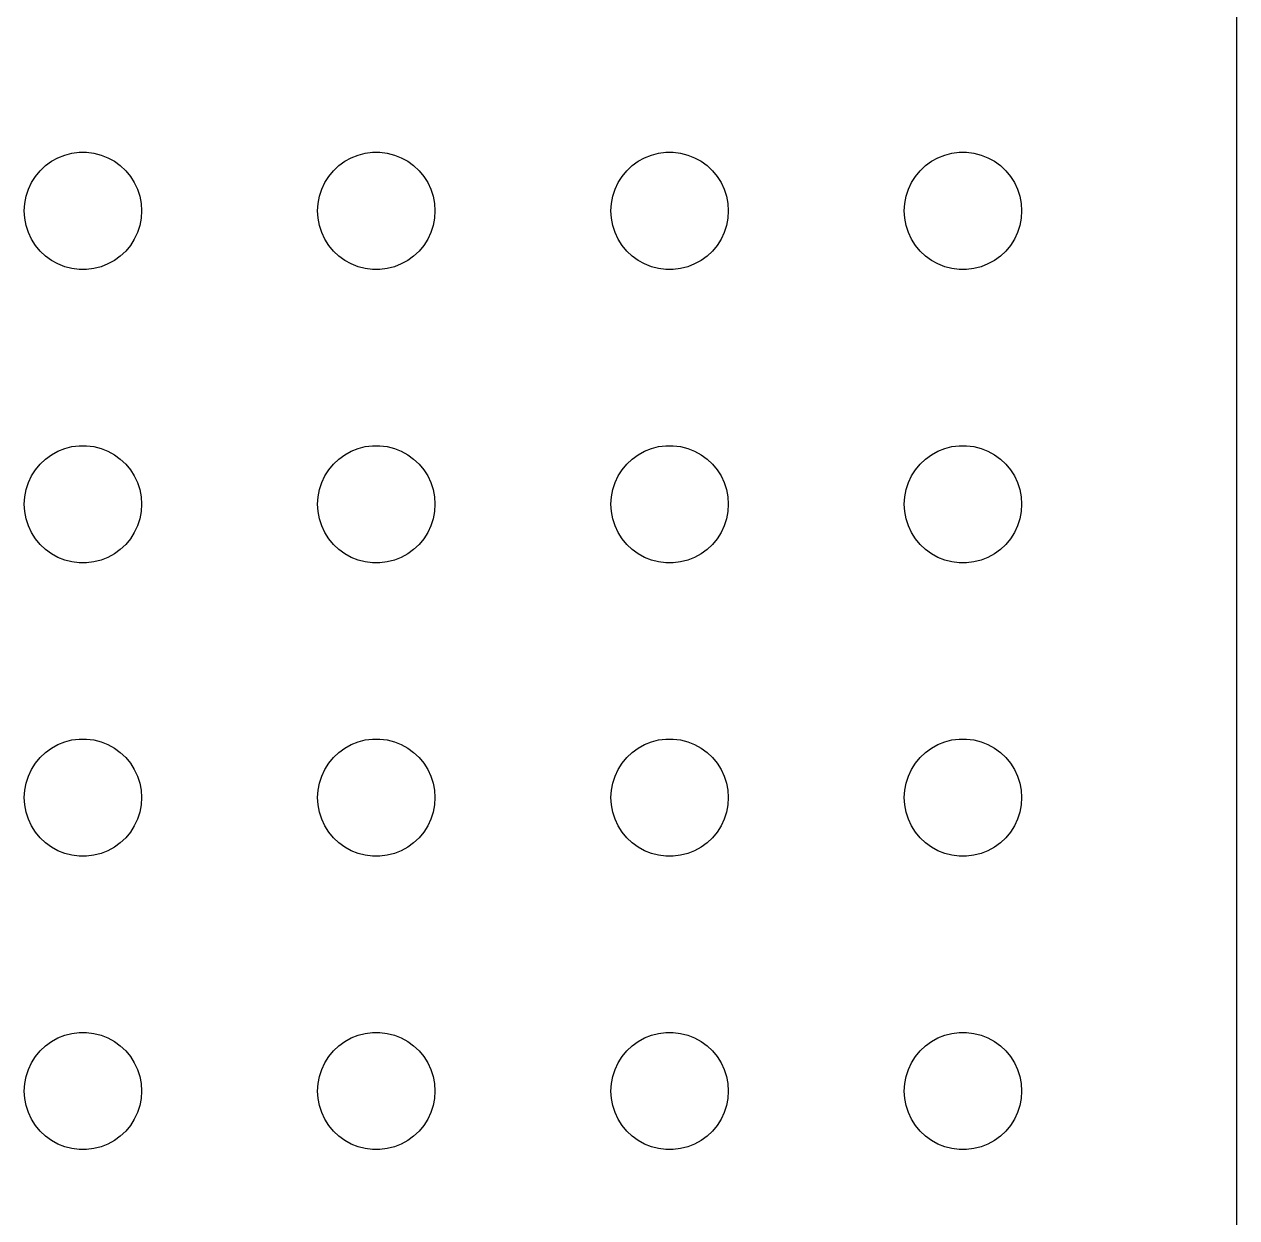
# Model space of a CAD drawing. Header units: metres. Extents: x -120 to 120, y -119 to 119.
# Drawn here: x 88.5 to 119.5, y 26.76 to 57.27 of the extents above; entities that cross this region are included whole.
import ezdxf

# ---------------------------------------------------------------- set-up
doc = ezdxf.new("R2010")
doc.units = ezdxf.units.M

msp = doc.modelspace()

# ---------------------------------------------------------------- linework, layer by layer
for p, q in [((119.5, -114.5), (119.5, 114.5)), ((89.5365, 53.9266), (89.7189, 53.9734)), ((89.7189, 53.9734), (89.9058, 53.997)), ((89.9058, 53.997), (90.0942, 53.997)), ((90.0942, 53.997), (90.2811, 53.9734)), ((90.2811, 53.9734), (90.4635, 53.9266)), ((97.0365, 53.9266), (97.2189, 53.9734)), ((97.2189, 53.9734), (97.4058, 53.997)), ((97.4058, 53.997), (97.5942, 53.997)), ((97.5942, 53.997), (97.7811, 53.9734)), ((97.7811, 53.9734), (97.9635, 53.9266)), ((104.536, 53.9266), (104.719, 53.9734)), ((104.719, 53.9734), (104.906, 53.997)), ((104.906, 53.997), (105.094, 53.997)), ((105.094, 53.997), (105.281, 53.9734)), ((105.281, 53.9734), (105.464, 53.9266)), ((112.036, 53.9266), (112.219, 53.9734)), ((112.219, 53.9734), (112.406, 53.997)), ((112.406, 53.997), (112.594, 53.997)), ((112.594, 53.997), (112.781, 53.9734)), ((112.781, 53.9734), (112.964, 53.9266)), ((88.9065, 53.5268), (89.0439, 53.6558)), ((89.0439, 53.6558), (89.1963, 53.7665)), ((89.1963, 53.7665), (89.3613, 53.8572)), ((89.3613, 53.8572), (89.5365, 53.9266)), ((90.4635, 53.9266), (90.6387, 53.8572)), ((90.6387, 53.8572), (90.8037, 53.7665)), ((90.8037, 53.7665), (90.9561, 53.6558)), ((90.9561, 53.6558), (91.0934, 53.5268)), ((96.4065, 53.5268), (96.5439, 53.6558)), ((96.5439, 53.6558), (96.6963, 53.7665)), ((96.6963, 53.7665), (96.8613, 53.8572)), ((96.8613, 53.8572), (97.0365, 53.9266)), ((97.9635, 53.9266), (98.1387, 53.8572)), ((98.1387, 53.8572), (98.3037, 53.7665)), ((98.3037, 53.7665), (98.4561, 53.6558)), ((98.4561, 53.6558), (98.5934, 53.5268)), ((103.907, 53.5268), (104.044, 53.6558)), ((104.044, 53.6558), (104.196, 53.7665)), ((104.196, 53.7665), (104.361, 53.8572)), ((104.361, 53.8572), (104.536, 53.9266)), ((105.464, 53.9266), (105.639, 53.8572)), ((105.639, 53.8572), (105.804, 53.7665)), ((105.804, 53.7665), (105.956, 53.6558)), ((105.956, 53.6558), (106.093, 53.5268)), ((111.407, 53.5268), (111.544, 53.6558)), ((111.544, 53.6558), (111.696, 53.7665)), ((111.696, 53.7665), (111.861, 53.8572)), ((111.861, 53.8572), (112.036, 53.9266)), ((112.964, 53.9266), (113.139, 53.8572)), ((113.139, 53.8572), (113.304, 53.7665)), ((113.304, 53.7665), (113.456, 53.6558)), ((113.456, 53.6558), (113.593, 53.5268)), ((88.6855, 53.2226), (88.7865, 53.3817)), ((88.7865, 53.3817), (88.9065, 53.5268)), ((91.0934, 53.5268), (91.2135, 53.3817)), ((91.2135, 53.3817), (91.3145, 53.2226)), ((96.1855, 53.2226), (96.2865, 53.3817)), ((96.2865, 53.3817), (96.4065, 53.5268)), ((98.5934, 53.5268), (98.7135, 53.3817)), ((98.7135, 53.3817), (98.8145, 53.2226)), ((103.686, 53.2226), (103.786, 53.3817)), ((103.786, 53.3817), (103.907, 53.5268)), ((106.093, 53.5268), (106.214, 53.3817)), ((106.214, 53.3817), (106.314, 53.2226)), ((111.186, 53.2226), (111.286, 53.3817)), ((111.286, 53.3817), (111.407, 53.5268)), ((113.593, 53.5268), (113.714, 53.3817)), ((113.714, 53.3817), (113.814, 53.2226)), ((88.5471, 52.873), (88.6053, 53.0522)), ((88.6053, 53.0522), (88.6855, 53.2226)), ((91.3145, 53.2226), (91.3947, 53.0522)), ((91.3947, 53.0522), (91.4529, 52.873)), ((96.0471, 52.873), (96.1053, 53.0522)), ((96.1053, 53.0522), (96.1855, 53.2226)), ((98.8145, 53.2226), (98.8947, 53.0522)), ((98.8947, 53.0522), (98.9529, 52.873)), ((103.547, 52.873), (103.605, 53.0522)), ((103.605, 53.0522), (103.686, 53.2226)), ((106.314, 53.2226), (106.395, 53.0522)), ((106.395, 53.0522), (106.453, 52.873)), ((111.047, 52.873), (111.105, 53.0522)), ((111.105, 53.0522), (111.186, 53.2226)), ((113.814, 53.2226), (113.895, 53.0522)), ((113.895, 53.0522), (113.953, 52.873)), ((88.5118, 52.688), (88.5471, 52.873)), ((91.4529, 52.873), (91.4882, 52.688)), ((96.0118, 52.688), (96.0471, 52.873)), ((98.9529, 52.873), (98.9882, 52.688)), ((103.512, 52.688), (103.547, 52.873)), ((106.453, 52.873), (106.488, 52.688)), ((111.012, 52.688), (111.047, 52.873)), ((113.953, 52.873), (113.988, 52.688)), ((88.5, 52.5), (88.5118, 52.688)), ((88.5118, 52.312), (88.5, 52.5)), ((91.4882, 52.688), (91.5, 52.5)), ((91.5, 52.5), (91.4882, 52.312)), ((96, 52.5), (96.0118, 52.688)), ((96.0118, 52.312), (96, 52.5)), ((98.9882, 52.688), (99, 52.5)), ((99, 52.5), (98.9882, 52.312)), ((103.5, 52.5), (103.512, 52.688)), ((103.512, 52.312), (103.5, 52.5)), ((106.488, 52.688), (106.5, 52.5)), ((106.5, 52.5), (106.488, 52.312)), ((111, 52.5), (111.012, 52.688)), ((111.012, 52.312), (111, 52.5)), ((113.988, 52.688), (114, 52.5)), ((114, 52.5), (113.988, 52.312)), ((88.5471, 52.127), (88.5118, 52.312)), ((88.6053, 51.9478), (88.5471, 52.127)), ((91.4529, 52.127), (91.3947, 51.9478)), ((91.4882, 52.312), (91.4529, 52.127)), ((96.0471, 52.127), (96.0118, 52.312)), ((96.1053, 51.9478), (96.0471, 52.127)), ((98.9529, 52.127), (98.8947, 51.9478)), ((98.9882, 52.312), (98.9529, 52.127)), ((103.547, 52.127), (103.512, 52.312)), ((103.605, 51.9478), (103.547, 52.127)), ((106.453, 52.127), (106.395, 51.9478)), ((106.488, 52.312), (106.453, 52.127)), ((111.047, 52.127), (111.012, 52.312)), ((111.105, 51.9478), (111.047, 52.127)), ((113.953, 52.127), (113.895, 51.9478)), ((113.988, 52.312), (113.953, 52.127)), ((88.6855, 51.7774), (88.6053, 51.9478)), ((88.7865, 51.6183), (88.6855, 51.7774)), ((91.3145, 51.7774), (91.2135, 51.6183)), ((91.3947, 51.9478), (91.3145, 51.7774)), ((96.1855, 51.7774), (96.1053, 51.9478)), ((96.2865, 51.6183), (96.1855, 51.7774)), ((98.8145, 51.7774), (98.7135, 51.6183)), ((98.8947, 51.9478), (98.8145, 51.7774)), ((103.686, 51.7774), (103.605, 51.9478)), ((103.786, 51.6183), (103.686, 51.7774)), ((106.314, 51.7774), (106.214, 51.6183)), ((106.395, 51.9478), (106.314, 51.7774)), ((111.186, 51.7774), (111.105, 51.9478)), ((111.286, 51.6183), (111.186, 51.7774)), ((113.814, 51.7774), (113.714, 51.6183)), ((113.895, 51.9478), (113.814, 51.7774)), ((88.9065, 51.4732), (88.7865, 51.6183)), ((89.0439, 51.3442), (88.9065, 51.4732)), ((91.0934, 51.4732), (90.9561, 51.3442)), ((91.2135, 51.6183), (91.0934, 51.4732)), ((96.4065, 51.4732), (96.2865, 51.6183)), ((96.5439, 51.3442), (96.4065, 51.4732)), ((98.5934, 51.4732), (98.4561, 51.3442)), ((98.7135, 51.6183), (98.5934, 51.4732)), ((103.907, 51.4732), (103.786, 51.6183)), ((104.044, 51.3442), (103.907, 51.4732)), ((106.093, 51.4732), (105.956, 51.3442)), ((106.214, 51.6183), (106.093, 51.4732)), ((111.407, 51.4732), (111.286, 51.6183)), ((111.544, 51.3442), (111.407, 51.4732)), ((113.593, 51.4732), (113.456, 51.3442)), ((113.714, 51.6183), (113.593, 51.4732)), ((89.1963, 51.2335), (89.0439, 51.3442)), ((89.3613, 51.1428), (89.1963, 51.2335)), ((90.8037, 51.2335), (90.6387, 51.1428)), ((90.9561, 51.3442), (90.8037, 51.2335)), ((96.6963, 51.2335), (96.5439, 51.3442)), ((96.8613, 51.1428), (96.6963, 51.2335)), ((98.3037, 51.2335), (98.1387, 51.1428)), ((98.4561, 51.3442), (98.3037, 51.2335)), ((104.196, 51.2335), (104.044, 51.3442)), ((104.361, 51.1428), (104.196, 51.2335)), ((105.804, 51.2335), (105.639, 51.1428)), ((105.956, 51.3442), (105.804, 51.2335)), ((111.696, 51.2335), (111.544, 51.3442)), ((111.861, 51.1428), (111.696, 51.2335)), ((113.304, 51.2335), (113.139, 51.1428)), ((113.456, 51.3442), (113.304, 51.2335)), ((89.5365, 51.0734), (89.3613, 51.1428)), ((89.7189, 51.0266), (89.5365, 51.0734)), ((89.9058, 51.003), (89.7189, 51.0266)), ((90.0942, 51.003), (89.9058, 51.003)), ((90.2811, 51.0266), (90.0942, 51.003)), ((90.4635, 51.0734), (90.2811, 51.0266)), ((90.6387, 51.1428), (90.4635, 51.0734)), ((97.0365, 51.0734), (96.8613, 51.1428)), ((97.2189, 51.0266), (97.0365, 51.0734)), ((97.4058, 51.003), (97.2189, 51.0266)), ((97.5942, 51.003), (97.4058, 51.003)), ((97.7811, 51.0266), (97.5942, 51.003)), ((97.9635, 51.0734), (97.7811, 51.0266)), ((98.1387, 51.1428), (97.9635, 51.0734)), ((104.536, 51.0734), (104.361, 51.1428)), ((104.719, 51.0266), (104.536, 51.0734)), ((104.906, 51.003), (104.719, 51.0266)), ((105.094, 51.003), (104.906, 51.003)), ((105.281, 51.0266), (105.094, 51.003)), ((105.464, 51.0734), (105.281, 51.0266)), ((105.639, 51.1428), (105.464, 51.0734)), ((112.036, 51.0734), (111.861, 51.1428)), ((112.219, 51.0266), (112.036, 51.0734)), ((112.406, 51.003), (112.219, 51.0266)), ((112.594, 51.003), (112.406, 51.003)), ((112.781, 51.0266), (112.594, 51.003)), ((112.964, 51.0734), (112.781, 51.0266)), ((113.139, 51.1428), (112.964, 51.0734)), ((89.0439, 46.1558), (89.1963, 46.2665)), ((89.1963, 46.2665), (89.3613, 46.3572)), ((89.3613, 46.3572), (89.5365, 46.4266)), ((89.5365, 46.4266), (89.7189, 46.4734)), ((89.7189, 46.4734), (89.9058, 46.497)), ((89.9058, 46.497), (90.0942, 46.497)), ((90.0942, 46.497), (90.2811, 46.4734)), ((90.2811, 46.4734), (90.4635, 46.4266)), ((90.4635, 46.4266), (90.6387, 46.3572)), ((90.6387, 46.3572), (90.8037, 46.2665)), ((90.8037, 46.2665), (90.9561, 46.1558)), ((96.5439, 46.1558), (96.6963, 46.2665)), ((96.6963, 46.2665), (96.8613, 46.3572)), ((96.8613, 46.3572), (97.0365, 46.4266)), ((97.0365, 46.4266), (97.2189, 46.4734)), ((97.2189, 46.4734), (97.4058, 46.497)), ((97.4058, 46.497), (97.5942, 46.497)), ((97.5942, 46.497), (97.7811, 46.4734)), ((97.7811, 46.4734), (97.9635, 46.4266)), ((97.9635, 46.4266), (98.1387, 46.3572)), ((98.1387, 46.3572), (98.3037, 46.2665)), ((98.3037, 46.2665), (98.4561, 46.1558)), ((104.044, 46.1558), (104.196, 46.2665)), ((104.196, 46.2665), (104.361, 46.3572)), ((104.361, 46.3572), (104.536, 46.4266)), ((104.536, 46.4266), (104.719, 46.4734)), ((104.719, 46.4734), (104.906, 46.497)), ((104.906, 46.497), (105.094, 46.497)), ((105.094, 46.497), (105.281, 46.4734)), ((105.281, 46.4734), (105.464, 46.4266)), ((105.464, 46.4266), (105.639, 46.3572)), ((105.639, 46.3572), (105.804, 46.2665)), ((105.804, 46.2665), (105.956, 46.1558)), ((111.544, 46.1558), (111.696, 46.2665)), ((111.696, 46.2665), (111.861, 46.3572)), ((111.861, 46.3572), (112.036, 46.4266)), ((112.036, 46.4266), (112.219, 46.4734)), ((112.219, 46.4734), (112.406, 46.497)), ((112.406, 46.497), (112.594, 46.497)), ((112.594, 46.497), (112.781, 46.4734)), ((112.781, 46.4734), (112.964, 46.4266)), ((112.964, 46.4266), (113.139, 46.3572)), ((113.139, 46.3572), (113.304, 46.2665)), ((113.304, 46.2665), (113.456, 46.1558)), ((88.6855, 45.7226), (88.7865, 45.8817)), ((88.7865, 45.8817), (88.9065, 46.0268)), ((88.9065, 46.0268), (89.0439, 46.1558)), ((90.9561, 46.1558), (91.0934, 46.0268)), ((91.0934, 46.0268), (91.2135, 45.8817)), ((91.2135, 45.8817), (91.3145, 45.7226)), ((96.1855, 45.7226), (96.2865, 45.8817)), ((96.2865, 45.8817), (96.4065, 46.0268)), ((96.4065, 46.0268), (96.5439, 46.1558)), ((98.4561, 46.1558), (98.5934, 46.0268)), ((98.5934, 46.0268), (98.7135, 45.8817)), ((98.7135, 45.8817), (98.8145, 45.7226)), ((103.686, 45.7226), (103.786, 45.8817)), ((103.786, 45.8817), (103.907, 46.0268)), ((103.907, 46.0268), (104.044, 46.1558)), ((105.956, 46.1558), (106.093, 46.0268)), ((106.093, 46.0268), (106.214, 45.8817)), ((106.214, 45.8817), (106.314, 45.7226)), ((111.186, 45.7226), (111.286, 45.8817)), ((111.286, 45.8817), (111.407, 46.0268)), ((111.407, 46.0268), (111.544, 46.1558)), ((113.456, 46.1558), (113.593, 46.0268)), ((113.593, 46.0268), (113.714, 45.8817)), ((113.714, 45.8817), (113.814, 45.7226)), ((88.6053, 45.5522), (88.6855, 45.7226)), ((91.3145, 45.7226), (91.3947, 45.5522)), ((96.1053, 45.5522), (96.1855, 45.7226)), ((98.8145, 45.7226), (98.8947, 45.5522)), ((103.605, 45.5522), (103.686, 45.7226)), ((106.314, 45.7226), (106.395, 45.5522)), ((111.105, 45.5522), (111.186, 45.7226)), ((113.814, 45.7226), (113.895, 45.5522)), ((88.5118, 45.188), (88.5471, 45.373)), ((88.5471, 45.373), (88.6053, 45.5522)), ((91.3947, 45.5522), (91.4529, 45.373)), ((91.4529, 45.373), (91.4882, 45.188)), ((96.0118, 45.188), (96.0471, 45.373)), ((96.0471, 45.373), (96.1053, 45.5522)), ((98.8947, 45.5522), (98.9529, 45.373)), ((98.9529, 45.373), (98.9882, 45.188)), ((103.512, 45.188), (103.547, 45.373)), ((103.547, 45.373), (103.605, 45.5522)), ((106.395, 45.5522), (106.453, 45.373)), ((106.453, 45.373), (106.488, 45.188)), ((111.012, 45.188), (111.047, 45.373)), ((111.047, 45.373), (111.105, 45.5522)), ((113.895, 45.5522), (113.953, 45.373)), ((113.953, 45.373), (113.988, 45.188)), ((88.5, 45), (88.5118, 45.188)), ((88.5118, 44.812), (88.5, 45)), ((91.4882, 45.188), (91.5, 45)), ((91.5, 45), (91.4882, 44.812)), ((96, 45), (96.0118, 45.188)), ((96.0118, 44.812), (96, 45)), ((98.9882, 45.188), (99, 45)), ((99, 45), (98.9882, 44.812)), ((103.5, 45), (103.512, 45.188)), ((103.512, 44.812), (103.5, 45)), ((106.488, 45.188), (106.5, 45)), ((106.5, 45), (106.488, 44.812)), ((111, 45), (111.012, 45.188)), ((111.012, 44.812), (111, 45)), ((113.988, 45.188), (114, 45)), ((114, 45), (113.988, 44.812)), ((88.5471, 44.627), (88.5118, 44.812)), ((91.4882, 44.812), (91.4529, 44.627)), ((96.0471, 44.627), (96.0118, 44.812)), ((98.9882, 44.812), (98.9529, 44.627)), ((103.547, 44.627), (103.512, 44.812)), ((106.488, 44.812), (106.453, 44.627)), ((111.047, 44.627), (111.012, 44.812)), ((113.988, 44.812), (113.953, 44.627)), ((88.6053, 44.4478), (88.5471, 44.627)), ((88.6855, 44.2774), (88.6053, 44.4478)), ((91.3947, 44.4478), (91.3145, 44.2774)), ((91.4529, 44.627), (91.3947, 44.4478)), ((96.1053, 44.4478), (96.0471, 44.627)), ((96.1855, 44.2774), (96.1053, 44.4478)), ((98.8947, 44.4478), (98.8145, 44.2774)), ((98.9529, 44.627), (98.8947, 44.4478)), ((103.605, 44.4478), (103.547, 44.627)), ((103.686, 44.2774), (103.605, 44.4478)), ((106.395, 44.4478), (106.314, 44.2774)), ((106.453, 44.627), (106.395, 44.4478)), ((111.105, 44.4478), (111.047, 44.627)), ((111.186, 44.2774), (111.105, 44.4478)), ((113.895, 44.4478), (113.814, 44.2774)), ((113.953, 44.627), (113.895, 44.4478)), ((88.7865, 44.1183), (88.6855, 44.2774)), ((88.9065, 43.9732), (88.7865, 44.1183)), ((91.2135, 44.1183), (91.0934, 43.9732)), ((91.3145, 44.2774), (91.2135, 44.1183)), ((96.2865, 44.1183), (96.1855, 44.2774)), ((96.4065, 43.9732), (96.2865, 44.1183)), ((98.7135, 44.1183), (98.5934, 43.9732)), ((98.8145, 44.2774), (98.7135, 44.1183)), ((103.786, 44.1183), (103.686, 44.2774)), ((103.907, 43.9732), (103.786, 44.1183)), ((106.214, 44.1183), (106.093, 43.9732)), ((106.314, 44.2774), (106.214, 44.1183)), ((111.286, 44.1183), (111.186, 44.2774)), ((111.407, 43.9732), (111.286, 44.1183)), ((113.714, 44.1183), (113.593, 43.9732)), ((113.814, 44.2774), (113.714, 44.1183)), ((89.0439, 43.8442), (88.9065, 43.9732)), ((89.1963, 43.7335), (89.0439, 43.8442)), ((89.3613, 43.6428), (89.1963, 43.7335)), ((90.8037, 43.7335), (90.6387, 43.6428)), ((90.9561, 43.8442), (90.8037, 43.7335)), ((91.0934, 43.9732), (90.9561, 43.8442)), ((96.5439, 43.8442), (96.4065, 43.9732)), ((96.6963, 43.7335), (96.5439, 43.8442)), ((96.8613, 43.6428), (96.6963, 43.7335)), ((98.3037, 43.7335), (98.1387, 43.6428)), ((98.4561, 43.8442), (98.3037, 43.7335)), ((98.5934, 43.9732), (98.4561, 43.8442)), ((104.044, 43.8442), (103.907, 43.9732)), ((104.196, 43.7335), (104.044, 43.8442)), ((104.361, 43.6428), (104.196, 43.7335)), ((105.804, 43.7335), (105.639, 43.6428)), ((105.956, 43.8442), (105.804, 43.7335)), ((106.093, 43.9732), (105.956, 43.8442)), ((111.544, 43.8442), (111.407, 43.9732)), ((111.696, 43.7335), (111.544, 43.8442)), ((111.861, 43.6428), (111.696, 43.7335)), ((113.304, 43.7335), (113.139, 43.6428)), ((113.456, 43.8442), (113.304, 43.7335)), ((113.593, 43.9732), (113.456, 43.8442)), ((89.5365, 43.5734), (89.3613, 43.6428)), ((89.7189, 43.5266), (89.5365, 43.5734)), ((89.9058, 43.503), (89.7189, 43.5266)), ((90.0942, 43.503), (89.9058, 43.503)), ((90.2811, 43.5266), (90.0942, 43.503)), ((90.4635, 43.5734), (90.2811, 43.5266)), ((90.6387, 43.6428), (90.4635, 43.5734)), ((97.0365, 43.5734), (96.8613, 43.6428)), ((97.2189, 43.5266), (97.0365, 43.5734)), ((97.4058, 43.503), (97.2189, 43.5266)), ((97.5942, 43.503), (97.4058, 43.503)), ((97.7811, 43.5266), (97.5942, 43.503)), ((97.9635, 43.5734), (97.7811, 43.5266)), ((98.1387, 43.6428), (97.9635, 43.5734)), ((104.536, 43.5734), (104.361, 43.6428)), ((104.719, 43.5266), (104.536, 43.5734)), ((104.906, 43.503), (104.719, 43.5266)), ((105.094, 43.503), (104.906, 43.503)), ((105.281, 43.5266), (105.094, 43.503)), ((105.464, 43.5734), (105.281, 43.5266)), ((105.639, 43.6428), (105.464, 43.5734)), ((112.036, 43.5734), (111.861, 43.6428)), ((112.219, 43.5266), (112.036, 43.5734)), ((112.406, 43.503), (112.219, 43.5266)), ((112.594, 43.503), (112.406, 43.503)), ((112.781, 43.5266), (112.594, 43.503)), ((112.964, 43.5734), (112.781, 43.5266)), ((113.139, 43.6428), (112.964, 43.5734)), ((89.0439, 38.6558), (89.1963, 38.7665)), ((89.1963, 38.7665), (89.3613, 38.8572)), ((89.3613, 38.8572), (89.5365, 38.9266)), ((89.5365, 38.9266), (89.7189, 38.9734)), ((89.7189, 38.9734), (89.9058, 38.997)), ((89.9058, 38.997), (90.0942, 38.997)), ((90.0942, 38.997), (90.2811, 38.9734)), ((90.2811, 38.9734), (90.4635, 38.9266)), ((90.4635, 38.9266), (90.6387, 38.8572)), ((90.6387, 38.8572), (90.8037, 38.7665)), ((90.8037, 38.7665), (90.9561, 38.6558)), ((96.5439, 38.6558), (96.6963, 38.7665)), ((96.6963, 38.7665), (96.8613, 38.8572)), ((96.8613, 38.8572), (97.0365, 38.9266)), ((97.0365, 38.9266), (97.2189, 38.9734)), ((97.2189, 38.9734), (97.4058, 38.997)), ((97.4058, 38.997), (97.5942, 38.997)), ((97.5942, 38.997), (97.7811, 38.9734)), ((97.7811, 38.9734), (97.9635, 38.9266)), ((97.9635, 38.9266), (98.1387, 38.8572)), ((98.1387, 38.8572), (98.3037, 38.7665)), ((98.3037, 38.7665), (98.4561, 38.6558)), ((104.044, 38.6558), (104.196, 38.7665)), ((104.196, 38.7665), (104.361, 38.8572)), ((104.361, 38.8572), (104.536, 38.9266)), ((104.536, 38.9266), (104.719, 38.9734)), ((104.719, 38.9734), (104.906, 38.997)), ((104.906, 38.997), (105.094, 38.997)), ((105.094, 38.997), (105.281, 38.9734)), ((105.281, 38.9734), (105.464, 38.9266)), ((105.464, 38.9266), (105.639, 38.8572)), ((105.639, 38.8572), (105.804, 38.7665)), ((105.804, 38.7665), (105.956, 38.6558)), ((111.544, 38.6558), (111.696, 38.7665)), ((111.696, 38.7665), (111.861, 38.8572)), ((111.861, 38.8572), (112.036, 38.9266)), ((112.036, 38.9266), (112.219, 38.9734)), ((112.219, 38.9734), (112.406, 38.997)), ((112.406, 38.997), (112.594, 38.997)), ((112.594, 38.997), (112.781, 38.9734)), ((112.781, 38.9734), (112.964, 38.9266)), ((112.964, 38.9266), (113.139, 38.8572)), ((113.139, 38.8572), (113.304, 38.7665)), ((113.304, 38.7665), (113.456, 38.6558)), ((88.7865, 38.3817), (88.9065, 38.5268)), ((88.9065, 38.5268), (89.0439, 38.6558)), ((90.9561, 38.6558), (91.0934, 38.5268)), ((91.0934, 38.5268), (91.2135, 38.3817)), ((96.2865, 38.3817), (96.4065, 38.5268)), ((96.4065, 38.5268), (96.5439, 38.6558)), ((98.4561, 38.6558), (98.5934, 38.5268)), ((98.5934, 38.5268), (98.7135, 38.3817)), ((103.786, 38.3817), (103.907, 38.5268)), ((103.907, 38.5268), (104.044, 38.6558)), ((105.956, 38.6558), (106.093, 38.5268)), ((106.093, 38.5268), (106.214, 38.3817)), ((111.286, 38.3817), (111.407, 38.5268)), ((111.407, 38.5268), (111.544, 38.6558)), ((113.456, 38.6558), (113.593, 38.5268)), ((113.593, 38.5268), (113.714, 38.3817)), ((88.6053, 38.0522), (88.6855, 38.2226)), ((88.6855, 38.2226), (88.7865, 38.3817)), ((91.2135, 38.3817), (91.3145, 38.2226)), ((91.3145, 38.2226), (91.3947, 38.0522)), ((96.1053, 38.0522), (96.1855, 38.2226)), ((96.1855, 38.2226), (96.2865, 38.3817)), ((98.7135, 38.3817), (98.8145, 38.2226)), ((98.8145, 38.2226), (98.8947, 38.0522)), ((103.605, 38.0522), (103.686, 38.2226)), ((103.686, 38.2226), (103.786, 38.3817)), ((106.214, 38.3817), (106.314, 38.2226)), ((106.314, 38.2226), (106.395, 38.0522)), ((111.105, 38.0522), (111.186, 38.2226)), ((111.186, 38.2226), (111.286, 38.3817)), ((113.714, 38.3817), (113.814, 38.2226)), ((113.814, 38.2226), (113.895, 38.0522)), ((88.5118, 37.688), (88.5471, 37.873)), ((88.5471, 37.873), (88.6053, 38.0522)), ((91.3947, 38.0522), (91.4529, 37.873)), ((91.4529, 37.873), (91.4882, 37.688)), ((96.0118, 37.688), (96.0471, 37.873)), ((96.0471, 37.873), (96.1053, 38.0522)), ((98.8947, 38.0522), (98.9529, 37.873)), ((98.9529, 37.873), (98.9882, 37.688)), ((103.512, 37.688), (103.547, 37.873)), ((103.547, 37.873), (103.605, 38.0522)), ((106.395, 38.0522), (106.453, 37.873)), ((106.453, 37.873), (106.488, 37.688)), ((111.012, 37.688), (111.047, 37.873)), ((111.047, 37.873), (111.105, 38.0522)), ((113.895, 38.0522), (113.953, 37.873)), ((113.953, 37.873), (113.988, 37.688)), ((88.5, 37.5), (88.5118, 37.688)), ((91.4882, 37.688), (91.5, 37.5)), ((96, 37.5), (96.0118, 37.688)), ((98.9882, 37.688), (99, 37.5)), ((103.5, 37.5), (103.512, 37.688)), ((106.488, 37.688), (106.5, 37.5)), ((111, 37.5), (111.012, 37.688)), ((113.988, 37.688), (114, 37.5)), ((88.5118, 37.312), (88.5, 37.5)), ((88.5471, 37.127), (88.5118, 37.312)), ((91.4882, 37.312), (91.4529, 37.127)), ((91.5, 37.5), (91.4882, 37.312)), ((96.0118, 37.312), (96, 37.5)), ((96.0471, 37.127), (96.0118, 37.312)), ((98.9882, 37.312), (98.9529, 37.127)), ((99, 37.5), (98.9882, 37.312)), ((103.512, 37.312), (103.5, 37.5)), ((103.547, 37.127), (103.512, 37.312)), ((106.488, 37.312), (106.453, 37.127)), ((106.5, 37.5), (106.488, 37.312)), ((111.012, 37.312), (111, 37.5)), ((111.047, 37.127), (111.012, 37.312)), ((113.988, 37.312), (113.953, 37.127)), ((114, 37.5), (113.988, 37.312)), ((88.6053, 36.9478), (88.5471, 37.127)), ((88.6855, 36.7774), (88.6053, 36.9478)), ((91.3947, 36.9478), (91.3145, 36.7774)), ((91.4529, 37.127), (91.3947, 36.9478)), ((96.1053, 36.9478), (96.0471, 37.127)), ((96.1855, 36.7774), (96.1053, 36.9478)), ((98.8947, 36.9478), (98.8145, 36.7774)), ((98.9529, 37.127), (98.8947, 36.9478)), ((103.605, 36.9478), (103.547, 37.127)), ((103.686, 36.7774), (103.605, 36.9478)), ((106.395, 36.9478), (106.314, 36.7774)), ((106.453, 37.127), (106.395, 36.9478)), ((111.105, 36.9478), (111.047, 37.127)), ((111.186, 36.7774), (111.105, 36.9478)), ((113.895, 36.9478), (113.814, 36.7774)), ((113.953, 37.127), (113.895, 36.9478)), ((88.7865, 36.6183), (88.6855, 36.7774)), ((88.9065, 36.4732), (88.7865, 36.6183)), ((91.2135, 36.6183), (91.0934, 36.4732)), ((91.3145, 36.7774), (91.2135, 36.6183)), ((96.2865, 36.6183), (96.1855, 36.7774)), ((96.4065, 36.4732), (96.2865, 36.6183)), ((98.7135, 36.6183), (98.5934, 36.4732)), ((98.8145, 36.7774), (98.7135, 36.6183)), ((103.786, 36.6183), (103.686, 36.7774)), ((103.907, 36.4732), (103.786, 36.6183)), ((106.214, 36.6183), (106.093, 36.4732)), ((106.314, 36.7774), (106.214, 36.6183)), ((111.286, 36.6183), (111.186, 36.7774)), ((111.407, 36.4732), (111.286, 36.6183)), ((113.714, 36.6183), (113.593, 36.4732)), ((113.814, 36.7774), (113.714, 36.6183)), ((89.0439, 36.3442), (88.9065, 36.4732)), ((89.1963, 36.2335), (89.0439, 36.3442)), ((90.9561, 36.3442), (90.8037, 36.2335)), ((91.0934, 36.4732), (90.9561, 36.3442)), ((96.5439, 36.3442), (96.4065, 36.4732)), ((96.6963, 36.2335), (96.5439, 36.3442)), ((98.4561, 36.3442), (98.3037, 36.2335)), ((98.5934, 36.4732), (98.4561, 36.3442)), ((104.044, 36.3442), (103.907, 36.4732)), ((104.196, 36.2335), (104.044, 36.3442)), ((105.956, 36.3442), (105.804, 36.2335)), ((106.093, 36.4732), (105.956, 36.3442)), ((111.544, 36.3442), (111.407, 36.4732)), ((111.696, 36.2335), (111.544, 36.3442)), ((113.456, 36.3442), (113.304, 36.2335)), ((113.593, 36.4732), (113.456, 36.3442)), ((89.3613, 36.1428), (89.1963, 36.2335)), ((89.5365, 36.0734), (89.3613, 36.1428)), ((89.7189, 36.0266), (89.5365, 36.0734)), ((89.9058, 36.003), (89.7189, 36.0266)), ((90.0942, 36.003), (89.9058, 36.003)), ((90.2811, 36.0266), (90.0942, 36.003)), ((90.4635, 36.0734), (90.2811, 36.0266)), ((90.6387, 36.1428), (90.4635, 36.0734)), ((90.8037, 36.2335), (90.6387, 36.1428)), ((96.8613, 36.1428), (96.6963, 36.2335)), ((97.0365, 36.0734), (96.8613, 36.1428)), ((97.2189, 36.0266), (97.0365, 36.0734)), ((97.4058, 36.003), (97.2189, 36.0266)), ((97.5942, 36.003), (97.4058, 36.003)), ((97.7811, 36.0266), (97.5942, 36.003)), ((97.9635, 36.0734), (97.7811, 36.0266)), ((98.1387, 36.1428), (97.9635, 36.0734)), ((98.3037, 36.2335), (98.1387, 36.1428)), ((104.361, 36.1428), (104.196, 36.2335)), ((104.536, 36.0734), (104.361, 36.1428)), ((104.719, 36.0266), (104.536, 36.0734)), ((104.906, 36.003), (104.719, 36.0266)), ((105.094, 36.003), (104.906, 36.003)), ((105.281, 36.0266), (105.094, 36.003)), ((105.464, 36.0734), (105.281, 36.0266)), ((105.639, 36.1428), (105.464, 36.0734)), ((105.804, 36.2335), (105.639, 36.1428)), ((111.861, 36.1428), (111.696, 36.2335)), ((112.036, 36.0734), (111.861, 36.1428)), ((112.219, 36.0266), (112.036, 36.0734)), ((112.406, 36.003), (112.219, 36.0266)), ((112.594, 36.003), (112.406, 36.003)), ((112.781, 36.0266), (112.594, 36.003)), ((112.964, 36.0734), (112.781, 36.0266)), ((113.139, 36.1428), (112.964, 36.0734)), ((113.304, 36.2335), (113.139, 36.1428)), ((89.1963, 31.2665), (89.3613, 31.3572)), ((89.3613, 31.3572), (89.5365, 31.4266)), ((89.5365, 31.4266), (89.7189, 31.4734)), ((89.7189, 31.4734), (89.9058, 31.497)), ((89.9058, 31.497), (90.0942, 31.497)), ((90.0942, 31.497), (90.2811, 31.4734)), ((90.2811, 31.4734), (90.4635, 31.4266)), ((90.4635, 31.4266), (90.6387, 31.3572)), ((90.6387, 31.3572), (90.8037, 31.2665)), ((96.6963, 31.2665), (96.8613, 31.3572)), ((96.8613, 31.3572), (97.0365, 31.4266)), ((97.0365, 31.4266), (97.2189, 31.4734)), ((97.2189, 31.4734), (97.4058, 31.497)), ((97.4058, 31.497), (97.5942, 31.497)), ((97.5942, 31.497), (97.7811, 31.4734)), ((97.7811, 31.4734), (97.9635, 31.4266)), ((97.9635, 31.4266), (98.1387, 31.3572)), ((98.1387, 31.3572), (98.3037, 31.2665)), ((104.196, 31.2665), (104.361, 31.3572)), ((104.361, 31.3572), (104.536, 31.4266)), ((104.536, 31.4266), (104.719, 31.4734)), ((104.719, 31.4734), (104.906, 31.497)), ((104.906, 31.497), (105.094, 31.497)), ((105.094, 31.497), (105.281, 31.4734)), ((105.281, 31.4734), (105.464, 31.4266)), ((105.464, 31.4266), (105.639, 31.3572)), ((105.639, 31.3572), (105.804, 31.2665)), ((111.696, 31.2665), (111.861, 31.3572)), ((111.861, 31.3572), (112.036, 31.4266)), ((112.036, 31.4266), (112.219, 31.4734)), ((112.219, 31.4734), (112.406, 31.497)), ((112.406, 31.497), (112.594, 31.497)), ((112.594, 31.497), (112.781, 31.4734)), ((112.781, 31.4734), (112.964, 31.4266)), ((112.964, 31.4266), (113.139, 31.3572)), ((113.139, 31.3572), (113.304, 31.2665)), ((88.7865, 30.8817), (88.9065, 31.0268)), ((88.9065, 31.0268), (89.0439, 31.1558)), ((89.0439, 31.1558), (89.1963, 31.2665)), ((90.8037, 31.2665), (90.9561, 31.1558)), ((90.9561, 31.1558), (91.0934, 31.0268)), ((91.0934, 31.0268), (91.2135, 30.8817)), ((96.2865, 30.8817), (96.4065, 31.0268)), ((96.4065, 31.0268), (96.5439, 31.1558)), ((96.5439, 31.1558), (96.6963, 31.2665)), ((98.3037, 31.2665), (98.4561, 31.1558)), ((98.4561, 31.1558), (98.5934, 31.0268)), ((98.5934, 31.0268), (98.7135, 30.8817)), ((103.786, 30.8817), (103.907, 31.0268)), ((103.907, 31.0268), (104.044, 31.1558)), ((104.044, 31.1558), (104.196, 31.2665)), ((105.804, 31.2665), (105.956, 31.1558)), ((105.956, 31.1558), (106.093, 31.0268)), ((106.093, 31.0268), (106.214, 30.8817)), ((111.286, 30.8817), (111.407, 31.0268)), ((111.407, 31.0268), (111.544, 31.1558)), ((111.544, 31.1558), (111.696, 31.2665)), ((113.304, 31.2665), (113.456, 31.1558)), ((113.456, 31.1558), (113.593, 31.0268)), ((113.593, 31.0268), (113.714, 30.8817)), ((88.6053, 30.5522), (88.6855, 30.7226)), ((88.6855, 30.7226), (88.7865, 30.8817)), ((91.2135, 30.8817), (91.3145, 30.7226)), ((91.3145, 30.7226), (91.3947, 30.5522)), ((96.1053, 30.5522), (96.1855, 30.7226)), ((96.1855, 30.7226), (96.2865, 30.8817)), ((98.7135, 30.8817), (98.8145, 30.7226)), ((98.8145, 30.7226), (98.8947, 30.5522)), ((103.605, 30.5522), (103.686, 30.7226)), ((103.686, 30.7226), (103.786, 30.8817)), ((106.214, 30.8817), (106.314, 30.7226)), ((106.314, 30.7226), (106.395, 30.5522)), ((111.105, 30.5522), (111.186, 30.7226)), ((111.186, 30.7226), (111.286, 30.8817)), ((113.714, 30.8817), (113.814, 30.7226)), ((113.814, 30.7226), (113.895, 30.5522)), ((88.5471, 30.373), (88.6053, 30.5522)), ((91.3947, 30.5522), (91.4529, 30.373)), ((96.0471, 30.373), (96.1053, 30.5522)), ((98.8947, 30.5522), (98.9529, 30.373)), ((103.547, 30.373), (103.605, 30.5522)), ((106.395, 30.5522), (106.453, 30.373)), ((111.047, 30.373), (111.105, 30.5522)), ((113.895, 30.5522), (113.953, 30.373)), ((88.5, 30), (88.5118, 30.188)), ((88.5118, 30.188), (88.5471, 30.373)), ((91.4529, 30.373), (91.4882, 30.188)), ((91.4882, 30.188), (91.5, 30)), ((96, 30), (96.0118, 30.188)), ((96.0118, 30.188), (96.0471, 30.373)), ((98.9529, 30.373), (98.9882, 30.188)), ((98.9882, 30.188), (99, 30)), ((103.5, 30), (103.512, 30.188)), ((103.512, 30.188), (103.547, 30.373)), ((106.453, 30.373), (106.488, 30.188)), ((106.488, 30.188), (106.5, 30)), ((111, 30), (111.012, 30.188)), ((111.012, 30.188), (111.047, 30.373)), ((113.953, 30.373), (113.988, 30.188)), ((113.988, 30.188), (114, 30)), ((88.5118, 29.812), (88.5, 30)), ((88.5471, 29.627), (88.5118, 29.812)), ((91.4882, 29.812), (91.4529, 29.627)), ((91.5, 30), (91.4882, 29.812)), ((96.0118, 29.812), (96, 30)), ((96.0471, 29.627), (96.0118, 29.812)), ((98.9882, 29.812), (98.9529, 29.627)), ((99, 30), (98.9882, 29.812)), ((103.512, 29.812), (103.5, 30)), ((103.547, 29.627), (103.512, 29.812)), ((106.488, 29.812), (106.453, 29.627)), ((106.5, 30), (106.488, 29.812)), ((111.012, 29.812), (111, 30)), ((111.047, 29.627), (111.012, 29.812)), ((113.988, 29.812), (113.953, 29.627)), ((114, 30), (113.988, 29.812)), ((88.6053, 29.4478), (88.5471, 29.627)), ((91.4529, 29.627), (91.3947, 29.4478)), ((96.1053, 29.4478), (96.0471, 29.627)), ((98.9529, 29.627), (98.8947, 29.4478)), ((103.605, 29.4478), (103.547, 29.627)), ((106.453, 29.627), (106.395, 29.4478)), ((111.105, 29.4478), (111.047, 29.627)), ((113.953, 29.627), (113.895, 29.4478)), ((88.6855, 29.2774), (88.6053, 29.4478)), ((88.7865, 29.1183), (88.6855, 29.2774)), ((91.3145, 29.2774), (91.2135, 29.1183)), ((91.3947, 29.4478), (91.3145, 29.2774)), ((96.1855, 29.2774), (96.1053, 29.4478)), ((96.2865, 29.1183), (96.1855, 29.2774)), ((98.8145, 29.2774), (98.7135, 29.1183)), ((98.8947, 29.4478), (98.8145, 29.2774)), ((103.686, 29.2774), (103.605, 29.4478)), ((103.786, 29.1183), (103.686, 29.2774)), ((106.314, 29.2774), (106.214, 29.1183)), ((106.395, 29.4478), (106.314, 29.2774)), ((111.186, 29.2774), (111.105, 29.4478)), ((111.286, 29.1183), (111.186, 29.2774)), ((113.814, 29.2774), (113.714, 29.1183)), ((113.895, 29.4478), (113.814, 29.2774)), ((88.9065, 28.9732), (88.7865, 29.1183)), ((89.0439, 28.8442), (88.9065, 28.9732)), ((89.1963, 28.7335), (89.0439, 28.8442)), ((90.9561, 28.8442), (90.8037, 28.7335)), ((91.0934, 28.9732), (90.9561, 28.8442)), ((91.2135, 29.1183), (91.0934, 28.9732)), ((96.4065, 28.9732), (96.2865, 29.1183)), ((96.5439, 28.8442), (96.4065, 28.9732)), ((96.6963, 28.7335), (96.5439, 28.8442)), ((98.4561, 28.8442), (98.3037, 28.7335)), ((98.5934, 28.9732), (98.4561, 28.8442)), ((98.7135, 29.1183), (98.5934, 28.9732)), ((103.907, 28.9732), (103.786, 29.1183)), ((104.044, 28.8442), (103.907, 28.9732)), ((104.196, 28.7335), (104.044, 28.8442)), ((105.956, 28.8442), (105.804, 28.7335)), ((106.093, 28.9732), (105.956, 28.8442)), ((106.214, 29.1183), (106.093, 28.9732)), ((111.407, 28.9732), (111.286, 29.1183)), ((111.544, 28.8442), (111.407, 28.9732)), ((111.696, 28.7335), (111.544, 28.8442)), ((113.456, 28.8442), (113.304, 28.7335)), ((113.593, 28.9732), (113.456, 28.8442)), ((113.714, 29.1183), (113.593, 28.9732)), ((89.3613, 28.6427), (89.1963, 28.7335)), ((89.5365, 28.5734), (89.3613, 28.6427)), ((89.7189, 28.5266), (89.5365, 28.5734)), ((89.9058, 28.503), (89.7189, 28.5266)), ((90.2811, 28.5266), (90.0942, 28.503)), ((90.4635, 28.5734), (90.2811, 28.5266)), ((90.6387, 28.6427), (90.4635, 28.5734)), ((90.8037, 28.7335), (90.6387, 28.6427)), ((96.8613, 28.6427), (96.6963, 28.7335)), ((97.0365, 28.5734), (96.8613, 28.6427)), ((97.2189, 28.5266), (97.0365, 28.5734)), ((97.4058, 28.503), (97.2189, 28.5266)), ((97.7811, 28.5266), (97.5942, 28.503)), ((97.9635, 28.5734), (97.7811, 28.5266)), ((98.1387, 28.6427), (97.9635, 28.5734)), ((98.3037, 28.7335), (98.1387, 28.6427)), ((104.361, 28.6427), (104.196, 28.7335)), ((104.536, 28.5734), (104.361, 28.6427)), ((104.719, 28.5266), (104.536, 28.5734)), ((104.906, 28.503), (104.719, 28.5266)), ((105.281, 28.5266), (105.094, 28.503)), ((105.464, 28.5734), (105.281, 28.5266)), ((105.639, 28.6427), (105.464, 28.5734)), ((105.804, 28.7335), (105.639, 28.6427)), ((111.861, 28.6427), (111.696, 28.7335)), ((112.036, 28.5734), (111.861, 28.6427)), ((112.219, 28.5266), (112.036, 28.5734)), ((112.406, 28.503), (112.219, 28.5266)), ((112.781, 28.5266), (112.594, 28.503)), ((112.964, 28.5734), (112.781, 28.5266)), ((113.139, 28.6427), (112.964, 28.5734)), ((113.304, 28.7335), (113.139, 28.6427)), ((90.0942, 28.503), (89.9058, 28.503)), ((97.5942, 28.503), (97.4058, 28.503)), ((105.094, 28.503), (104.906, 28.503)), ((112.594, 28.503), (112.406, 28.503))]:
    msp.add_line(p, q)

doc.saveas('drawing.dxf')
